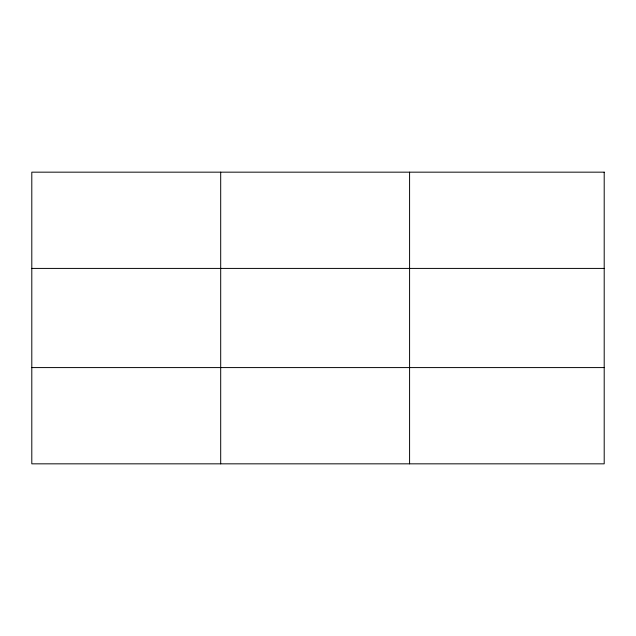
<?xml version="1.0" encoding="UTF-8"?>
<svg xmlns="http://www.w3.org/2000/svg" width="636" height="636" viewBox="0 0 636 636"><rect width="100%" height="100%" fill="white"/><g stroke="black" fill="none" stroke-linecap="round" stroke-linejoin="round"><path stroke-width="0.95" d="M220.692 172.165L220.692 463.835M409.584 172.165L409.584 463.835M31.8 268.416L604.2 268.416M31.8 367.584L604.2 367.584M604.2 172.165L604.2 463.835L31.8 463.835L31.8 172.165L604.2 172.165"/></g></svg>
